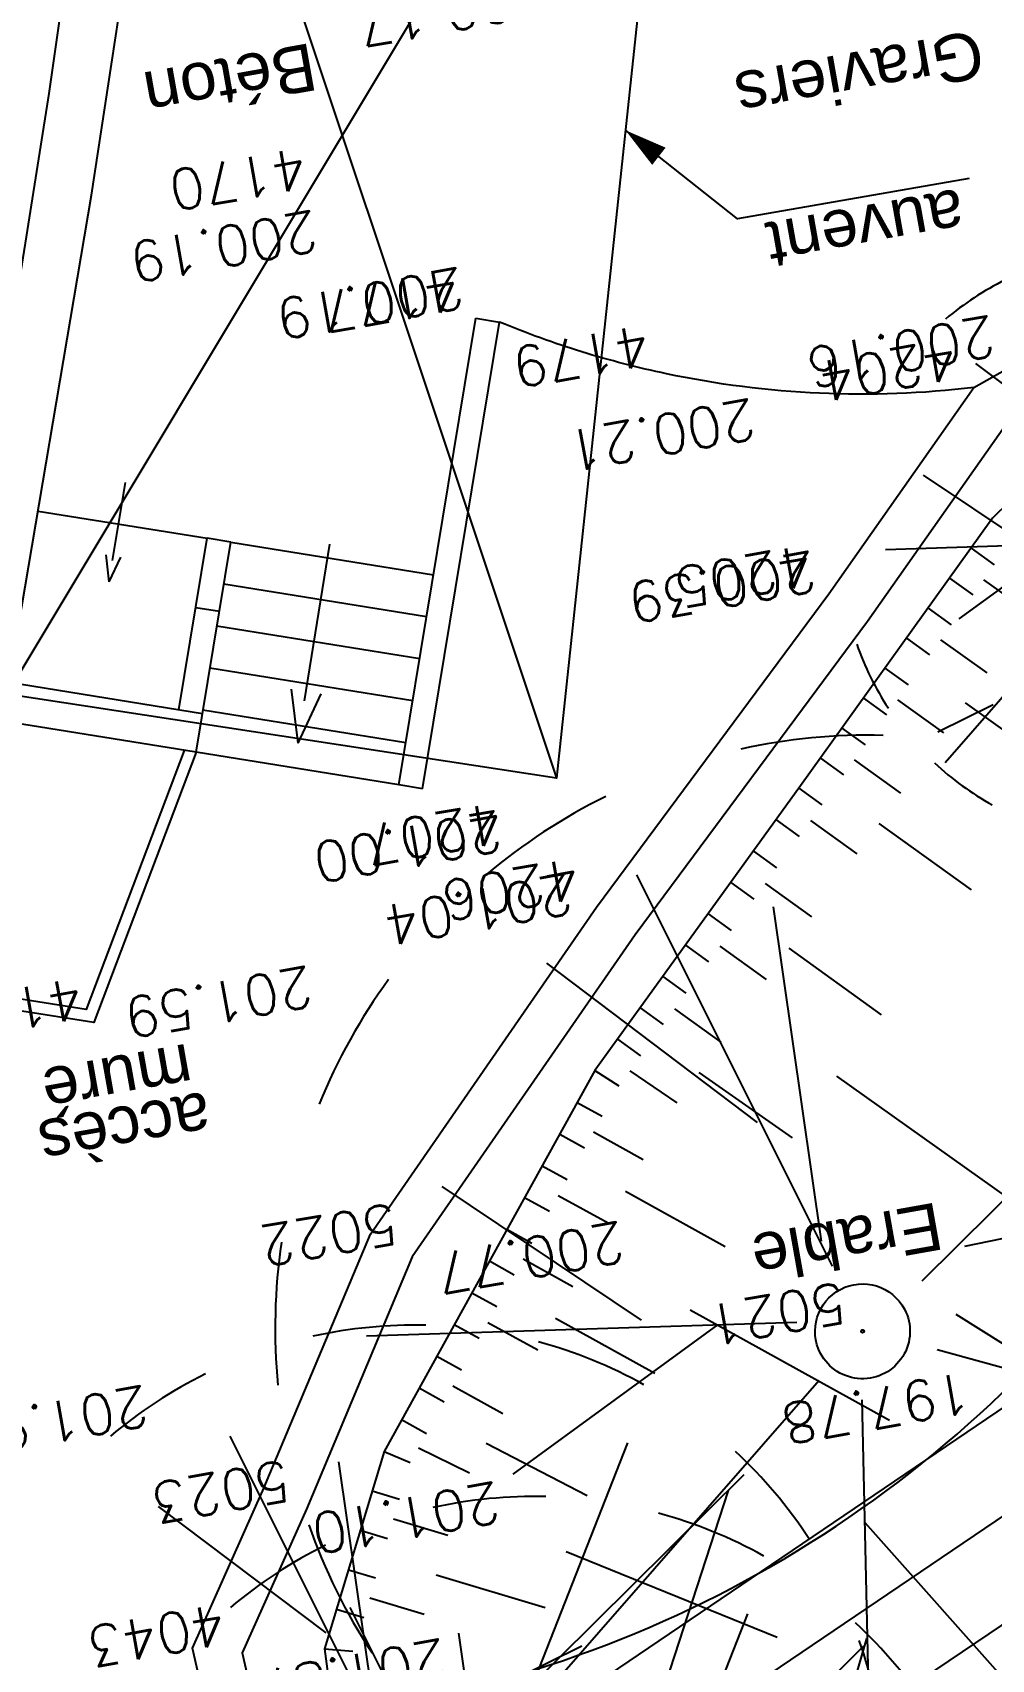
# Model space of a CAD drawing. Extents: x -2313930 to 3286427, y -3858277 to 2572692.
# Drawn here: x -325 to 483, y 6035 to 7407 of the extents above; entities that cross this region are included whole.
import ezdxf
from ezdxf.enums import TextEntityAlignment as Align
from ezdxf.lldxf.tags import DXFTag

# ---------------------------------------------------------------- set-up
doc = ezdxf.new("R2010")
doc.units = 0
doc.layers.add('_GAZELEC-RESERVATION 2', color=132, linetype='Continuous', lineweight=18)
doc.layers.add('Fond topo - P', color=252, linetype='Continuous', lineweight=50)
for name, color, linetype in [('Fond topo - BAT_ANN', 252, 'Continuous'), ('Fond topo - BAT_TXT', 252, 'Continuous'), ('Fond topo - CLO_MUR', 252, 'Continuous'), ('Fond topo - ESPACE_BOISE', 252, 'Continuous'), ('Fond topo - SOL', 252, 'Continuous'), ('Fond topo - TAL', 252, 'Continuous'), ('Fond topo - TAL_HAC', 252, 'Continuous'), ('Fond topo - VEG', 252, 'Continuous'), ('Fond topo - VEG_TXT_ESSENCE', 252, 'Continuous'), ('Fond topo - VOI_TXT', 252, 'Continuous'), ('Fond topo - Z_500', 252, 'Continuous'), ('prlm-VRD', 2, 'Continuous'), ('SA - béton balayé', 252, 'Continuous'), ('SA - EBC', 252, 'Continuous')]:
    doc.layers.add(name, color=color, linetype=linetype)
for name, color, linetype, plot in [('Fond topo - N', 252, 'Continuous', False), ('Fond topo - NCACHE', 252, 'Continuous', False), ('Fond topo - ZCACHE', 252, 'Continuous', False)]:
    doc.layers.add(name, color=color, linetype=linetype, plot=plot)
doc.styles.add('2000_ARIAL', font='arial.ttf', dxfattribs={"height": 0.400000006})
doc.styles.add('SIMPLEX', font='simplex_.ttf', dxfattribs={"height": 1.25})
tags = doc.linetypes.add('L1', pattern=[1.0000000298023224, 0.6000000238418579, -0.4000000059604645]).pattern_tags.tags
tags[6:7] = [DXFTag(74, 4), DXFTag(75, 0), DXFTag(340, '0'), DXFTag(46, 0.0), DXFTag(50, 0.0), DXFTag(44, 0.0), DXFTag(45, 0.0)]
tags[4:5] = [DXFTag(74, 4), DXFTag(75, 0), DXFTag(340, '0'), DXFTag(46, 0.0), DXFTag(50, 0.0), DXFTag(44, 0.0), DXFTag(45, 0.0)]
tags = doc.linetypes.add('L16', pattern=[0.37500001490116125, 0.300000011920929, -0.07500000298023224]).pattern_tags.tags
tags[6:7] = [DXFTag(74, 4), DXFTag(75, 0), DXFTag(340, '0'), DXFTag(46, 0.0), DXFTag(50, 0.0), DXFTag(44, 0.0), DXFTag(45, 0.0)]
tags[4:5] = [DXFTag(74, 4), DXFTag(75, 0), DXFTag(340, '0'), DXFTag(46, 0.0), DXFTag(50, 0.0), DXFTag(44, 0.0), DXFTag(45, 0.0)]

# ---------------------------------------------------------------- blocks, each defined once
blk = doc.blocks.new('ESC01')
at = {"ltscale": 2}
for p, q in [((1.338104, 0), (0, 0)), ((1.257547, 0.126415), (1.7, 0)), ((1.257547, -0.126415), (1.7, 0))]:
    blk.add_line(p, q, dxfattribs=at)
blk = doc.blocks.new('PTOPO')
at = {"layer": 'Fond topo - NCACHE', "style": 'SIMPLEX'}
blk.add_attdef('MAT', text='', height=0.34, dxfattribs=at).set_placement((0.09999999986030161, -0.09999999962747097), align=Align.TOP_LEFT)
at = {"layer": 'Fond topo - ZCACHE', "style": 'SIMPLEX'}
blk.add_attdef('ALT', (0.09999999986030161, 0.09999999962747097), '', height=0.34, dxfattribs=at)
blk = doc.blocks.new('VEG12')
at = {"ltscale": 2}
for p, q in [((0.01815258799999997, 0.057406781), (0.100441039, 0.47293725)), ((0.05749608, 0.253444298), (0.145517598, 0.414706841)), ((0.037902722, 0.15845596), (-0.06593155700000003, 0.344147082)), ((-0.158788295, 0.086017079), (-0.245985314, 0.284587218)), ((0.04981112299999996, 0.033821695), (0.391570728, 0.285894318)), ((0.143890955, 0.107467204), (0.230033352, 0.253971609)), ((0.2917471699999999, 0.208620217), (0.392372872, 0.233301274)), ((-0.05229389700000003, 0.02983962500000001), (-0.383643778, 0.204631851)), ((-0.25001839, 0.135126714), (-0.3755999820000001, 0.091127132)), ((0.122915307, -0.02992704099999999), (0.317230371, 0.05540147100000001)), ((0.057557527, -0.01766878999999999), (0.411943876, -0.08413611500000001)), ((-0.05265807700000003, -0.029192154), (-0.412380265, -0.256628677)), ((-0.09359106700000003, -0.049762263), (-0.2956446150000001, -0.04653133200000001)), ((0.184132294, -0.04763066399999999), (0.323120213, -0.192805613)), ((0.01825986499999999, -0.057372749), (0.107637982, -0.4128258760000001)), ((0.02259491799999996, -0.07955337300000001), (0.001649748999999978, -0.36183712)), ((-0.151821475, -0.09483882200000002), (-0.2999525240000001, -0.315936062)), ((0.05371548199999998, -0.188497704), (0.197263789, -0.356749422))]:
    blk.add_line(p, q, dxfattribs=at)
for start, end in [(90, 103.8461539085843), (62.30769199853572, 76.15384597947835), (117.6923078993823, 131.5384619204946), (34.61538499867542, 48.46153799321151), (145.3846149358338, 159.2307690506909), (6.923076979206323, 20.76923090842763), (173.0769230068974, 186.9230769931026), (339.2307689837768, 353.0769230207937), (200.7692310571047, 214.6153850641662), (311.5384620067885, 325.3846150013246), (228.4615380795054, 242.3076921006177), (283.8461540205217, 297.6923080014643), (256.1538460914157, 270)]:
    blk.add_arc((0, 0), 0.496982058, start, end, dxfattribs=at)
blk = doc.blocks.new('VEG14')
at = {"ltscale": 2, "flags": 128}
for points in [[(0.5, 0, -1), (-0.5, 0, -1)], [(0.016, 0, -1), (-0.016, 0, -1)]]:
    blk.add_lwpolyline(points, format="xyb", close=True, dxfattribs=at)
blk = doc.blocks.new('VEG12A')
at = {"ltscale": 2}
for p, q in [((0.01815258799999997, 0.057406781), (0.100441039, 0.47293725)), ((0.05749608, 0.253444298), (0.145517598, 0.414706841)), ((0.037902722, 0.15845596), (-0.06593155700000003, 0.344147082)), ((-0.158788295, 0.086017079), (-0.245985314, 0.284587218)), ((0.04981112299999996, 0.033821695), (0.391570728, 0.285894318)), ((0.143890955, 0.107467204), (0.230033352, 0.253971609)), ((0.2917471699999999, 0.208620217), (0.392372872, 0.233301274)), ((-0.05229389700000003, 0.02983962500000001), (-0.383643778, 0.204631851)), ((-0.25001839, 0.135126714), (-0.3755999820000001, 0.091127132)), ((0.122915307, -0.02992704099999999), (0.317230371, 0.05540147100000001)), ((-0.05265807700000003, -0.029192154), (-0.412380265, -0.256628677)), ((0.057557527, -0.01766878999999999), (0.411943876, -0.08413611500000001)), ((-0.09359106700000003, -0.049762263), (-0.2956446150000001, -0.04653133200000001)), ((0.184132294, -0.04763066399999999), (0.323120213, -0.192805613)), ((0.01825986499999999, -0.057372749), (0.107637982, -0.4128258760000001)), ((0.02259491799999996, -0.07955337300000001), (0.001649748999999978, -0.36183712)), ((-0.151821475, -0.09483882200000002), (-0.2999525240000001, -0.315936062)), ((0.05371548199999998, -0.188497704), (0.197263789, -0.356749422))]:
    blk.add_line(p, q, dxfattribs=at)
for start, end in [(90, 103.8461539085843), (62.30769199853572, 76.15384597947835), (117.6923078993823, 131.5384619204946), (34.61538499867542, 48.46153799321151), (145.3846149358338, 159.2307690506909), (6.923076979206323, 20.76923090842763), (173.0769230068974, 186.9230769931026), (200.7692310571047, 214.6153850641662), (228.4615380795054, 242.3076921006177), (283.8461540205217, 297.6923080014643), (256.1538460914157, 270)]:
    blk.add_arc((0, 0), 0.496982058, start, end, dxfattribs=at)
blk = doc.blocks.new('A$C1F970F0F')
at = {"layer": 'SA - béton balayé'}
h = blk.add_hatch(dxfattribs=at)
h.set_pattern_fill('BETON_BALAYE', color=256, scale=49.99999999999999, angle=-10.72360141139323, style=0, pattern_type=2)
h.set_pattern_definition([(349.2763985886067, (-277130161.1279894, -473864756.7787022), (117.3825536141096, 28.65896207176165), [749.9999999999999, -99.99999999999999, 250, -49.99999999999999]), (349.2763985886067, (-277130091.1375459, -473864744.5890418), (-36.75306622226226, 74.64222748057564), [150, -16.5, 299.9999999999999, -37.49999999999999]), (349.2763985886067, (-277130128.6565508, -473864719.6726964), (261.6928111209335, -15.46358973923611), [399.9999999999999, -69.99999999999999, 200, -49.99999999999999])])
edge = h.paths.add_edge_path()
edge.add_line((-3029.358420432381, 2725.663300409979), (-3176.503412120477, 2699.68824411886))
edge.add_line((-3176.503412120477, 2699.68824411886), (-3197.938926788104, 2817.762816654752))
edge.add_line((-3197.938926788104, 2817.762816654752), (-2585.414526747907, 2927.205998263748))
edge.add_line((-2585.414526747906, 2927.205998263748), (-2578.826355698741, 2888.03185968563))
edge.add_line((-2578.826355698741, 2888.03185968563), (-1904.134724859205, 2936.930201529326))
edge.add_line((-1904.134724859205, 2936.930201529326), (-556.7846852388789, 3176.476094804919))
edge.add_arc((-574.2892230096678, 3274.932131851878), 100.0000003678063, 280.0812987824421, 378.0302388281741)
edge.add_arc((1605.009413828708, 4000.887508871435), 2197.033974330638, 193.9407361550014, 198.4415558139132, ccw=False)
edge.add_line((-527.3118890800722, 3471.582166447442), (-688.4548001430187, 4457.417421807394))
edge.add_arc((-1789.293175567613, 4303.567778650573), 1111.537152553589, 7.955943186170549, 45.96465422619263)
edge.add_arc((19.33927830369248, 6251.945001042874), 1547.302139566071, 192.879059078743, 227.9674271135737, ccw=False)
edge.add_line((-1489.03695480859, 5907.060889278498), (-1560.044395075191, 6307.792480241876))
edge.add_line((-1560.044395075191, 6307.792480241875), (-1284.318385454477, 6356.528171834126))
edge.add_line((-1284.318385454477, 6356.528171834125), (-1215.319194815332, 5966.159823136683))
edge.add_arc((19.3392790080029, 6251.94500138343), 1267.302140410601, 193.0326782619799, 228.1653141634967)
edge.add_arc((-1789.293174348239, 4303.567779083163), 1391.537151259583, 7.955943178051314, 46.18746477798038, ccw=False)
edge.add_line((-411.1498586048565, 4496.172671736105), (-275.2797675438888, 3639.964293068523))
edge.add_arc((3153.449018752114, 4499.098145884332), 3534.726590138055, 194.066934089328, 205.9179933813439)
edge.add_arc((1360.60453142281, 3627.843744498979), 1541.393806160593, 205.917993299705, 223.4935397732298)
edge.add_arc((5328.644473156121, 7392.522830198402), 7011.142392459067, 223.4935397712739, 227.6166324867172)
edge.add_line((602.5175779411827, 2213.735113210599), (898.3231051051232, 2004.633868360899))
edge.add_line((898.3231051051231, 2004.633868360899), (847.6940603821262, 1728.843869632567))
edge.add_arc((1998.283496401869, 4025.384621252822), 2568.648569604794, 204.8031901930446, 243.3886814322684, ccw=False)
edge.add_arc((-512.7503180231788, 2859.286821588871), 199.9999996293523, 26.27723080957601, 100.08129874951)
edge.add_line((-547.7593932520969, 3056.198894580915), (-1889.254979973833, 2817.69386697183))
edge.add_line((-1889.254979973833, 2817.69386697183), (-1913.538162964921, 2815.933940840666))
edge.add_line((-1913.538162964921, 2815.933940840666), (-2036.659527240996, 1231.702232686619))
edge.add_line((-2036.659527240996, 1231.702232686619), (-2036.482519291774, 133.7400379066587))
edge.add_arc((-1936.482520511362, 133.7561594007732), 100.0000000799253, 180.0092369357546, 270.0092369145096)
edge.add_line((-1936.466399054336, 33.7561606747783), (-1436.448871649034, 33.83677102289278))
edge.add_line((-1436.448871649034, 33.83677102289275), (-1436.428442326689, -86.1632271734652))
edge.add_line((-1436.42844232669, -86.1632271734652), (-1936.447053287466, -86.24383772407744))
edge.add_arc((-1936.482520706155, 133.7561592480878), 219.9999998311147, 180.0092368832574, 270.00923697005237, ccw=False)
edge.add_line((-2156.482517686297, 133.7206921626651), (-2156.660235340263, 1236.084975973609))
edge.add_line((-2156.660235340263, 1236.084975973609), (-2034.581792946551, 2807.161291871891))
edge.add_line((-2034.581792946552, 2807.16129187189), (-3029.358420432381, 2725.663300409979))
at = {"layer": 'SA - EBC'}
h = blk.add_hatch(dxfattribs=at)
h.set_pattern_fill('_USER', color=256, scale=74.99999999999999, angle=-325.7236014113932, style=0, pattern_type=0)
h.set_pattern_definition([(34.27639858860678, (-277130161.1279894, -473864756.7787022), (-42.238928459823, 61.97477650275113), [])])
edge = h.paths.add_edge_path()
edge.add_line((5801.470568619522, -3162.013069131843), (4083.559282644929, -3271.123614088357))
edge.add_line((4083.559282644929, -3271.123614088356), (4014.481307725509, -3717.332461968055))
edge.add_line((4014.48130772551, -3717.332461968055), (3135.517961824245, -3810.19300101904))
edge.add_line((3135.517961824245, -3810.19300101904), (2274.245008604417, -3693.648081323564))
edge.add_line((2274.245008604417, -3693.648081323564), (1554.636776175834, -3420.099318784944))
edge.add_arc((2508.775769578408, -2315.674454232369), 1459.498372788833, 157.1868533427094, 229.1754823893534, ccw=False)
edge.add_arc((1966.013830892235, -2087.371785851423), 870.6752834691503, 94.3015183869224, 157.1868533106914, ccw=False)
edge.add_line((1900.708697991695, -1219.149067345796), (2859.239020416566, -1223.495634912559))
edge.add_arc((3100.860739749298, 1265.329539486049), 2500.526305395239, 264.4549516394795, 302.9422754293212)
edge.add_arc((4209.331858878893, -445.3369775435177), 462.1229708170858, 302.9422754305585, 376.8336969250394)
edge.add_arc((2214.122706379954, -1049.006753214115), 2546.655714682971, 16.8336969158998, 38.14703645440247)
edge.add_arc((3041.32627014761, -399.2990096244524), 1494.806919462396, 38.14703657403813, 72.97328584086019)
edge.add_line((3479.031970107599, 1029.988031775616), (2182.437305702805, 1414.38613606858))
edge.add_line((2182.437305702805, 1414.38613606858), (1056.590900019184, 1822.819186472099))
edge.add_arc((1766.412018482452, 3779.442320525911), 2081.398594438606, 212.7495497786225, 250.0603089288685, ccw=False)
edge.add_line((15.86575126143373, 2653.472571668582), (-104.0907319930869, 3091.26353710603))
edge.add_line((-104.0907319930869, 3091.26353710603), (-169.6986146466322, 3639.54836895815))
edge.add_line((-169.6986146466322, 3639.548368958149), (-35.58090533515337, 6158.014854826562))
edge.add_arc((-194.3533792400212, 7143.826589584332), 998.5156357593988, 279.1493507374978, 373.962283499627)
edge.add_arc((2392.201579171132, 7786.918955579627), 1666.786287877102, 172.6269749467245, 193.9622835974407, ccw=False)
edge.add_arc((-45.50651600643437, 8102.354993671941), 791.2455775503726, -7.373025019439765, 16.43829965925021)
edge.add_line((713.3969204091394, 8326.263765657093), (486.7428317772967, 9142.81155059313))
edge.add_line((486.7428317772967, 9142.811550593131), (1338.845530021721, 9564.23852196786))
edge.add_line((1338.845530021721, 9564.23852196786), (1632.623584095551, 8945.24637913095))
edge.add_line((1632.623584095551, 8945.246379130947), (1394.029444699765, 8829.874494032001))
edge.add_line((1394.029444699765, 8829.874494032001), (1731.997733793977, 8131.230781666551))
edge.add_arc((1233.216649704336, 7889.945865525577), 554.0766919865823, -19.640967550384175, 25.815335324856676, ccw=False)
edge.add_line((1755.055695752756, 7703.706797235046), (1558.214479468655, 6807.520788570679))
edge.add_line((1558.214479468655, 6807.52078857068), (1570.021725572625, 6609.158708993335))
edge.add_line((1570.021725572625, 6609.158708993335), (1852.913141606868, 5734.125706863067))
edge.add_line((1852.913141606869, 5734.125706863067), (2726.748207475315, 4020.986816292172))
edge.add_line((2726.748207475315, 4020.986816292172), (3802.352916265851, 4004.947770972833))
edge.add_arc((8355.58168857983, 5950.706307988518), 4951.552134169374, 203.138762427905, 230.8301436200186)
edge.add_arc((13583.66465597079, 12367.85935474512), 13228.79229856088, 230.8301435441083, 233.1638398044412)
edge.add_line((5652.622255943647, 1780.153648245416), (4998.697813068342, 1820.441475819727))
edge.add_line((4998.697813068342, 1820.441475819727), (4863.841220233488, 767.0816613875431))
edge.add_line((4863.841220233488, 767.0816613875434), (5595.355488733695, 631.185878681516))
edge.add_line((5595.355488733695, 631.1858786815158), (5852.747939948536, -2020.707044821664))
edge.add_line((5852.747939948536, -2020.707044821665), (5881.394298709887, -2966.563612924887))
edge.add_line((5881.394298709887, -2966.563612924887), (5801.470568619523, -3162.013069131842))
at = {"layer": 'Fond topo - BAT_ANN', "linetype": 'L16', "ltscale": 2, "flags": 128}
blk.add_lwpolyline([(231.4166734365224, 7968.148775199626), (122.282900995564, 6942.842970544834), (-340.8542018124522, 7013.701384659944)], dxfattribs=at)
at = {"layer": 'Fond topo - BAT_ANN', "ltscale": 2, "flags": 128}
for points in [[(-340.8542018471107, 7013.701384476933), (231.4166734365224, 7968.148775199626)], [(-198.1400144222559, 7904.298366774744), (122.282900995564, 6942.842970544834)], [(-314.8011236439556, 7168.03761309216), (-172.144092458004, 7145.109766586162)], [(-152.4111332716416, 7141.852417282543), (18.58938524842642, 7114.369203770162)], [(12.73905983603913, 7078.928041373716), (-158.2614586264938, 7106.411255064775)], [(6.888808537206842, 7043.487328263565), (-164.1117099655316, 7070.970541867451)], [(1.038557364538974, 7008.046615319096), (-169.9619611728583, 7035.52982873997)], [(-4.811693860116748, 6972.60590210011), (-175.812212437032, 7000.089115812831)], [(-10.66194515894927, 6937.165188989959), (-181.6624636963461, 6964.648402410833)]]:
    blk.add_lwpolyline(points, dxfattribs=at)
at = {"layer": 'Fond topo - BAT_TXT', "ltscale": 2, "flags": 128}
blk.add_lwpolyline([(180.4384375524858, 7489.211045944395, 0, 18.41556578874588, 0), (208.5658812541201, 7467.318166544795, 18.41556578874588, 18.41556578874588, 0)], format="xyseb", dxfattribs=at)
blk.add_lwpolyline([(470.2686640417319, 7448.698843585325), (274.906628529337, 7414.634208727132), (180.4384374609799, 7489.211045961724)], dxfattribs=at)
at = {"layer": 'Fond topo - CLO_MUR', "ltscale": 2, "flags": 128}
for points in [[(-381.2521383326296, 6749.65676103315), (-340.2216383284203, 7017.835877759582), (-269.6854312959426, 7434.611889006173), (-198.1400144222559, 7904.298366774744)], [(-381.2521383326296, 6749.65676103315), (-382.2933040661333, 6743.314794356857), (-428.0720843626862, 6747.796220048827), (-371.1762206398332, 7106.213978119066), (-305.4439066922366, 7520.297307312189), (-250.9852206335183, 7901.904301147083)], [(519.1394249430053, 7870.65566873581), (719.2318304536994, 7574.472732733214), (822.4824991698953, 7421.637915772496), (500.4160095933172, 7239.963820554039), (384.3169772687958, 7074.850401696899), (188.4308500548716, 6810.802551008756), (0.5798629199462084, 6539.066643808767), (-88.58026027055757, 6326.214509946725), (-142.7078490926474, 6205.097443695904), (-55.41878287176155, 5822.905741660599), (56.86273404000667, 5466.869533712125), (18.71478529120554, 5454.838988762215), (-94.05395660041108, 5812.420150183839), (-184.6789873738051, 6209.218240743221), (-125.2918926080458, 6342.104091646322), (-34.69961089330423, 6558.375220360288), (155.9076240411105, 6834.098178715247), (351.8887674293962, 7098.274107906256), (474.2308859751139, 7272.26630274395), (763.6296702608437, 7435.512911793719), (685.2580226707453, 7551.52103603315), (485.1656171253927, 7847.703971852735)], [(-10.66194515894927, 6937.165188989959), (54.29731260970038, 7330.687162039317)], [(9.3484487052433, 6933.949117512526), (74.29371423989664, 7327.386325934502)], [(54.29731260970038, 7330.687162039317), (74.29371427455521, 7327.386326117514)], [(-196.0345565060791, 7000.381779489818), (-172.1440923664982, 7145.109766568832)], [(-181.6624636616878, 6964.648402593845), (-152.4111332023244, 7141.852417648565)], [(-152.411133236983, 7141.852417465554), (-172.1440923664982, 7145.109766568832)], [(-181.7550893903388, 7086.886525564069), (-162.0221302490415, 7083.629176648134)], [(-176.2877895804627, 6997.208077704378), (-339.2792624819792, 7023.404077082224)], [(-181.6624636096999, 6964.648402868363), (-344.3585075849981, 6990.79692056209)], [(-181.6624636096999, 6964.648402868363), (-267.9289042487922, 6736.653059189182), (-380.5074705485747, 6754.52397805374)], [(-191.7414280618109, 6966.268294455745), (-274.4009842723108, 6747.805659355614), (-378.9950788830056, 6764.40910928172)], [(9.348448653255673, 6933.949117238009), (-10.66194515894927, 6937.165188989959)]]:
    blk.add_lwpolyline(points, dxfattribs=at)
at = {"layer": 'Fond topo - ESPACE_BOISE', "linetype": 'L1', "ltscale": 2, "flags": 128}
blk.add_lwpolyline([(5801.470568619522, -3162.013069131843), (4083.559282644929, -3271.123614088356), (4014.48130772551, -3717.332461968055), (3135.517961824245, -3810.19300101904), (2274.245008604417, -3693.648081323564), (1554.636776175834, -3420.099318784944, -0.3248648439675891), (1163.447808694293, -1749.787382690587, -0.2814891279475962), (1900.708697991695, -1219.149067345796), (2859.239020416566, -1223.495634912559, 0.1695292870025676), (4460.631470672048, -833.159289007697, 0.3340686001642133), (4651.652558133293, -311.5085830883972, 0.09326601102169153), (4216.884593398947, 524.0158635944096, 0.153138720952933), (3479.031970107599, 1029.988031775616), (2182.437305702805, 1414.38613606858), (1056.590900019184, 1822.819186472099, -0.1642525569996709), (15.86575126143373, 2653.472571668582), (-104.0907319930869, 3091.26353710603), (-169.6986146466322, 3639.548368958149), (-35.58090533515337, 6158.014854826562, 0.4390366150430304), (774.660880078399, 7384.751557306568, -0.09336270405047195), (739.1967976091219, 8000.81547627212, 0.104271961321091), (713.3969204091394, 8326.263765657093), (486.7428317772967, 9142.811550593131), (1338.845530021721, 9564.23852196786), (1632.623584095551, 8945.246379130947), (1394.029444699765, 8829.874494032001), (1731.997733793977, 8131.23078166655, -0.2009829630843761), (1755.055695752756, 7703.706797235046), (1558.214479468655, 6807.52078857068), (1570.021725572625, 6609.158708993335), (1852.913141606869, 5734.125706863067), (2726.748207475315, 4020.986816292172), (3802.352916265851, 4004.947770972833, 0.121417881002313), (5228.074839294609, 2111.882341611708, 0.01018302282179253), (5652.622255943647, 1780.153648245416), (4998.697813068342, 1820.441475819727), (4863.841220233488, 767.0816613875434), (5595.355488733695, 631.1858786815158), (5852.747939948536, -2020.707044821665), (5881.394298709887, -2966.563612924887)], format="xyb", close=True, dxfattribs=at)
at = {"layer": 'Fond topo - SOL', "linetype": 'L16', "ltscale": 2, "flags": 128}
blk.add_lwpolyline([(474.2308859751139, 7272.26630274395, -0.04080859348805646), (344.1142451621034, 7267.465319055847, -0.04080859348805612), (214.9455727972438, 7283.861774190666, -0.02307103368677205), (143.6149523264603, 7302.377338073271, -0.02307103368677236), (74.2937142052383, 7327.38632575149)], format="xyb", dxfattribs=at)
at = {"layer": 'Fond topo - TAL', "ltscale": 2, "flags": 128}
blk.add_lwpolyline([(628.0006584249462, 7297.641905738777), (489.9458806739897, 7162.172446038964), (326.5874361741029, 6934.277888681679), (154.5266645080367, 6696.18938446092), (-23.15330993292173, 6375.071069854245), (-73.29631093279454, 6208.62959467591), (-53.8234796356885, 6061.146759386321), (86.4888479495869, 5471.591119861134, 0.01722442098464425), (129.97991843764, 5248.447707122207, 0.04305158201332675), (156.6962692329145, 5165.89328581306, 0.001177569187106519), (288.7262051695561, 4854.818806213309, 0.002427729877448871), (353.7652923847066, 4704.601868587385, 0.001967021161989692), (549.0907941365347, 4264.129026357991, 0.009053492578674051), (593.1904405228829, 4170.316842733927, 0.02150890567281686), (636.5964601363955, 4090.965983886839, 0.003755858169683042), (915.1790338134194, 3637.676007459706, 0.006031040945216099), (1083.48216712083, 3375.471667268685, 0.00802460262229775)], format="xyb", dxfattribs=at)
at = {"layer": 'Fond topo - TAL_HAC', "ltscale": 2}
for p, q in [((471.7949424109354, 7136.850828604695), (491.3011750679258, 7122.868450752263)), ((453.6440041534286, 7111.529211074588), (473.1502367133656, 7097.546833335323)), ((482.2257059138659, 7110.207642228971), (521.2381710788054, 7082.242886362758)), ((435.4930659132508, 7086.207593635987), (454.9992984558586, 7072.225215805217)), ((417.3421275586908, 7060.885976219047), (436.8483602156811, 7046.903598366615)), ((445.9238293815228, 7059.564407077251), (484.936294610232, 7031.599651672899)), ((399.191189301184, 7035.564358688939), (418.697421861121, 7021.581980949675)), ((381.0402510610062, 7010.242741250338), (400.546483603614, 6996.260363419568)), ((409.6219527347973, 7008.921171947193), (448.6344179517245, 6980.956416355497)), ((466.7853561919022, 7006.278033794099), (544.8102866028803, 6950.348522615039)), ((362.8893128208284, 6984.921123811738), (382.3955453634364, 6970.938745980967)), ((344.7383745404451, 6959.599506285962), (364.2446071003822, 6945.617128546698)), ((373.3200762544419, 6958.27793706999), (412.3325414311633, 6930.313181391121)), ((326.5874361741029, 6934.277888681679), (346.06664572723, 6920.257888885441)), ((307.4695727235113, 6907.823610348352), (326.9216866559231, 6893.766041014795)), ((336.4941661655827, 6907.011964812858), (375.4255077971483, 6878.934382388683)), ((393.8790246342587, 6904.623781933488), (471.8229130039879, 6848.581384876938)), ((288.3517092105252, 6881.369332311207), (307.8038230791673, 6867.311762515787)), ((269.2338456684278, 6854.915053995209), (288.6859595488518, 6840.857484387133)), ((298.244891362536, 6854.084623394876), (337.1491192550953, 6825.969484248568)), ((250.1159821034539, 6828.460775683545), (269.5680960636017, 6814.403205870795)), ((230.9981185786858, 6802.006497459054), (250.4502325506155, 6787.948927833649)), ((260.0091642727939, 6801.17606685872), (298.9133921480243, 6773.060927620907)), ((318.0312556901215, 6799.515205936904), (395.8397113372943, 6743.284927291262)), ((211.8802551052177, 6775.552219130061), (231.3323690085181, 6761.494649517652)), ((192.7623915631202, 6749.097940814065), (212.2145054435441, 6735.040371205988)), ((221.7734372745576, 6748.267510305236), (260.6776650582819, 6720.152371084751)), ((173.6445280154755, 6722.643662593906), (193.096641918776, 6708.586092981497)), ((154.5266645080367, 6696.18938446092), (174.789278673097, 6683.327562437721)), ((183.9429603614485, 6695.956827555021), (223.6756854137299, 6669.025237357134)), ((242.1766752360061, 6694.588804220942), (320.8225343034122, 6639.535840148593)), ((358.3311228491208, 6691.410383809267), (514.7898671886097, 6580.123990629655)), ((139.7199999770703, 6669.429524680199), (160.7197073478962, 6657.810045924994)), ((124.913335418368, 6642.669665378669), (145.9130428515884, 6631.050186327285)), ((153.316375056763, 6644.430116086884), (195.3157898261511, 6621.191158097285)), ((110.1066708874016, 6615.909805597948), (131.1063782582278, 6604.290326842743)), ((95.30000644308166, 6589.149946274756), (116.29971376192, 6577.530467245033)), ((123.7030460017531, 6590.910397187646), (165.70246095484, 6567.671439542406)), ((180.5091254164893, 6594.431298957104), (264.5079550079406, 6547.953383631439)), ((80.49334179773314, 6562.390086515697), (101.4930491914354, 6550.770607756159)), ((65.68667723903081, 6535.630227214166), (86.68638467225128, 6524.010748162782)), ((94.08971695160244, 6537.390677813547), (136.0891316814723, 6514.151720115793)), ((50.88001274272324, 6508.870367616457), (71.87972019327276, 6497.250888656578)), ((234.8946258662842, 6494.43366427467), (402.8922851060338, 6401.477833423)), ((458.8410761559865, 6490.800912072081), (783.8148709905385, 6286.232994940066)), ((36.07334824641521, 6482.110508018747), (57.07305564011767, 6470.491029259209)), ((64.47638789659231, 6483.870958914307), (106.4758027408443, 6460.632001194891)), ((121.2824670936586, 6487.391860535413), (205.281296741957, 6440.913945009407)), ((21.26668365305432, 6455.350648534205), (42.26639099476915, 6443.731169500151)), ((6.460019156746739, 6428.590788936495), (27.45972655044898, 6416.971310176958)), ((34.86305882980014, 6430.351239827723), (76.86247355966998, 6407.11228212997)), ((-8.34664532223178, 6401.830929430292), (12.65306199660631, 6390.211450400569)), ((62.92265138511061, 6382.05923008136), (148.1277594058666, 6337.831528728492)), ((-23.15330993292173, 6375.071069854245), (-1.038523630255213, 6365.747110026049)), ((5.807269137422736, 6377.979280221974), (48.9828292278803, 6357.006178124256)), ((-33.1819101624294, 6341.782774937916), (-10.20209589822912, 6334.85975968794)), ((-15.21639601298307, 6318.215612229775), (30.74323241836441, 6304.36958184299)), ((-43.21051030043145, 6308.494480004258), (-20.23069615061331, 6301.571464775942)), ((130.3808242689149, 6290.610377527964), (308.2753660659496, 6218.377891895364)), ((-53.2391104904209, 6275.206184796082), (-30.25929628861536, 6268.283169842285)), ((20.71463228036259, 6271.081286909332), (112.6338890917573, 6243.389226240264)), ((-35.27359645535671, 6251.639022109604), (10.68603203352563, 6237.792991901497)), ((-63.26771074280509, 6241.917889884086), (-40.28789647860481, 6234.99487463411)), ((-73.29631093279454, 6208.62959467591), (-49.37436201076275, 6206.695593003414))]:
    blk.add_line(p, q, dxfattribs=at)
at = {"layer": 'Fond topo - BAT_ANN', "ltscale": 2}
for p, xscale, yscale, zscale, rotation in [((-241.0785242575055, 7192.247222207078), 49.99999999999996, 49.99999999999996, 99.99999999999997, 260.4308152114357), ((-68.94230507956331, 7140.099664010313), 99.99999999999999, 99.99999999999999, 99.99999999999999, 260.8663625524406)]:
    blk.add_blockref('ESC01', p, dxfattribs=dict(at, xscale=xscale, yscale=yscale, zscale=zscale, rotation=rotation))
at = {"layer": 'Fond topo - P', "ltscale": 2}
ref = blk.add_blockref('PTOPO', (118.9079359694554, 7632.386889236196), dxfattribs=dict(at, xscale=99.99999999999994, yscale=99.99999999999994, zscale=99.99999999999994, rotation=190.0656205306617))
ref.add_attrib('MAT', '4188', dxfattribs={"layer": 'Fond topo - N', "color": 0, "ltscale": 2, "height": 33.99999999999999, "rotation": 190.0656204987762, "style": 'SIMPLEX'}).set_placement((107.3140941375557, 7640.485211986555), align=Align.TOP_LEFT)
ref.add_attrib('ALT', '200.17', (110.8096132234286, 7620.793047427172), dxfattribs={"layer": 'Fond topo - Z_500', "color": 0, "ltscale": 2, "height": 33.99999999999999, "rotation": 190.0656204987762, "style": 'SIMPLEX'})
ref = blk.add_blockref('PTOPO', (-74.07164012847466, 7433.226063136005), dxfattribs=dict(at, xscale=99.99999999999994, yscale=99.99999999999994, zscale=99.99999999999994, rotation=190.0656205306617))
ref.add_attrib('MAT', '4170', dxfattribs={"layer": 'Fond topo - N', "color": 0, "ltscale": 2, "height": 33.99999999999999, "rotation": 190.0656204987762, "style": 'SIMPLEX'}).set_placement((-85.66548201236219, 7441.324385611846), align=Align.TOP_LEFT)
ref.add_attrib('ALT', '200.19', (-82.16996286895414, 7421.632221231143), dxfattribs={"layer": 'Fond topo - Z_500', "color": 0, "ltscale": 2, "height": 33.99999999999999, "rotation": 190.0656204987762, "style": 'SIMPLEX'})
ref = blk.add_blockref('PTOPO', (54.29731260970038, 7330.687162039317), dxfattribs=dict(at, xscale=99.99999999999994, yscale=99.99999999999994, zscale=99.99999999999994, rotation=190.0656205306617))
ref.add_attrib('MAT', '4177', dxfattribs={"layer": 'Fond topo - N', "color": 0, "ltscale": 2, "height": 33.99999999999999, "rotation": 190.0656204987762, "style": 'SIMPLEX'}).set_placement((42.70347074314236, 7338.785484606664), align=Align.TOP_LEFT)
ref.add_attrib('ALT', '200.19', (41.21393002171703, 7373.593066309565), dxfattribs={"layer": 'Fond topo - Z_500', "color": 0, "ltscale": 2, "height": 33.99999999999999, "rotation": 190.0656204987762, "style": 'SIMPLEX'})
ref = blk.add_blockref('PTOPO', (474.2308859751139, 7272.26630274395), dxfattribs=dict(at, xscale=99.99999999999994, yscale=99.99999999999994, zscale=99.99999999999994, rotation=190.0656205306617))
ref.add_attrib('MAT', '4204', dxfattribs={"layer": 'Fond topo - N', "color": 0, "ltscale": 2, "height": 33.99999999999999, "rotation": 190.0656204987762, "style": 'SIMPLEX'}).set_placement((462.6370441432142, 7280.36462549431), align=Align.TOP_LEFT)
ref.add_attrib('ALT', '200.16', (488.8928596806762, 7333.014342757714), dxfattribs={"layer": 'Fond topo - Z_500', "color": 0, "ltscale": 2, "height": 33.99999999999999, "rotation": 190.0656204987762, "style": 'SIMPLEX'})
ref = blk.add_blockref('PTOPO', (214.9455727972438, 7283.861774190666), dxfattribs=dict(at, xscale=99.99999999999994, yscale=99.99999999999994, zscale=99.99999999999994, rotation=190.0656205306617))
ref.add_attrib('MAT', '4179', dxfattribs={"layer": 'Fond topo - N', "color": 0, "ltscale": 2, "height": 33.99999999999999, "rotation": 190.0656204987762, "style": 'SIMPLEX'}).set_placement((203.3517309708916, 7291.960096845185), align=Align.TOP_LEFT)
ref.add_attrib('ALT', '200.21', (286.9255025448674, 7262.983924403794), dxfattribs={"layer": 'Fond topo - Z_500', "color": 0, "ltscale": 2, "height": 33.99999999999999, "rotation": 190.0656204987762, "style": 'SIMPLEX'})
ref = blk.add_blockref('PTOPO', (351.8887674293962, 7098.274107906256), dxfattribs=dict(at, xscale=99.99999999999994, yscale=99.99999999999994, zscale=99.99999999999994, rotation=190.0656205306617))
ref.add_attrib('MAT', '4205', dxfattribs={"layer": 'Fond topo - N', "color": 0, "ltscale": 2, "height": 33.99999999999999, "rotation": 190.0656204987762, "style": 'SIMPLEX'}).set_placement((340.2949255974966, 7106.372430656615), align=Align.TOP_LEFT)
ref.add_attrib('ALT', '200.39', (338.0938879264593, 7134.514704889429), dxfattribs={"layer": 'Fond topo - Z_500', "color": 0, "ltscale": 2, "height": 33.99999999999999, "rotation": 190.0656204987762, "style": 'SIMPLEX'})
ref = blk.add_blockref('PTOPO', (90.86081423597147, 6881.058939043046), dxfattribs=dict(at, xscale=99.99999999999994, yscale=99.99999999999994, zscale=99.99999999999994, rotation=190.0656205306617))
ref.add_attrib('MAT', '4207', dxfattribs={"layer": 'Fond topo - N', "color": 0, "ltscale": 2, "height": 33.99999999999999, "rotation": 190.0656204987762, "style": 'SIMPLEX'}).set_placement((79.2669724040718, 6889.157261793405), align=Align.TOP_LEFT)
ref.add_attrib('ALT', '201.00', (73.18744366332749, 6915.588442501378), dxfattribs={"layer": 'Fond topo - Z_500', "color": 0, "ltscale": 2, "height": 33.99999999999999, "rotation": 190.0656204987762, "style": 'SIMPLEX'})
ref = blk.add_blockref('PTOPO', (155.9076240757688, 6834.098178898259), dxfattribs=dict(at, xscale=99.99999999999994, yscale=99.99999999999994, zscale=99.99999999999994, rotation=190.0656205306617))
ref.add_attrib('MAT', '4206', dxfattribs={"layer": 'Fond topo - N', "color": 0, "ltscale": 2, "height": 33.99999999999999, "rotation": 190.0656204987762, "style": 'SIMPLEX'}).set_placement((144.3137822092108, 6842.196501465606), align=Align.TOP_LEFT)
ref.add_attrib('ALT', '201.04', (132.6154017061858, 6862.780090967485), dxfattribs={"layer": 'Fond topo - Z_500', "color": 0, "ltscale": 2, "height": 33.99999999999999, "rotation": 190.0656204987762, "style": 'SIMPLEX'})
ref = blk.add_blockref('PTOPO', (-262.9972221216049, 6733.211039311451), dxfattribs=dict(at, xscale=99.99999999999994, yscale=99.99999999999994, zscale=99.99999999999994, rotation=190.0656205306617))
ref.add_attrib('MAT', '4172', dxfattribs={"layer": 'Fond topo - N', "color": 0, "ltscale": 2, "height": 33.99999999999999, "rotation": 190.0656204987762, "style": 'SIMPLEX'}).set_placement((-274.5910639881631, 6741.309361878798), align=Align.TOP_LEFT)
ref.add_attrib('ALT', '201.59', (-86.61020800347501, 6784.491177759464), dxfattribs={"layer": 'Fond topo - Z_500', "color": 0, "ltscale": 2, "height": 33.99999999999999, "rotation": 190.0656204987762, "style": 'SIMPLEX'})
ref = blk.add_blockref('PTOPO', (2.194370906080621, 6542.920961857292), dxfattribs=dict(at, xscale=99.99999999999994, yscale=99.99999999999994, zscale=99.99999999999994, rotation=190.0656205306617))
ref.add_attrib('MAT', '5022', dxfattribs={"layer": 'Fond topo - N', "color": 0, "ltscale": 2, "height": 33.99999999999999, "rotation": 190.0656204987762, "style": 'SIMPLEX'}).set_placement((-9.399470925819287, 6551.019284607652), align=Align.TOP_LEFT)
ref.add_attrib('ALT', '200.77', (176.4217749298746, 6569.069074242499), dxfattribs={"layer": 'Fond topo - Z_500', "color": 0, "ltscale": 2, "height": 33.99999999999999, "rotation": 190.0656204987762, "style": 'SIMPLEX'})
ref = blk.add_blockref('PTOPO', (380.2541294664103, 6476.322915766892), dxfattribs=dict(at, xscale=99.99999999999994, yscale=99.99999999999994, zscale=99.99999999999994, rotation=190.0656205306617))
ref.add_attrib('MAT', '5021', dxfattribs={"layer": 'Fond topo - N', "color": 0, "ltscale": 2, "height": 33.99999999999999, "rotation": 190.0656204987762, "style": 'SIMPLEX'}).set_placement((368.6602876171813, 6484.421238425745), align=Align.TOP_LEFT)
ref.add_attrib('ALT', '197.78', (468.0571700617669, 6442.167372070545), dxfattribs={"layer": 'Fond topo - Z_500', "color": 0, "ltscale": 2, "height": 33.99999999999999, "rotation": 190.0656204987762, "style": 'SIMPLEX'})
ref = blk.add_blockref('PTOPO', (-394.1574578862151, 6368.035730590207), dxfattribs=dict(at, xscale=99.99999999999994, yscale=99.99999999999994, zscale=99.99999999999994, rotation=190.0656205306617))
ref.add_attrib('MAT', '4044', dxfattribs={"layer": 'Fond topo - N', "color": 0, "ltscale": 2, "height": 33.99999999999999, "rotation": 190.0656204987762, "style": 'SIMPLEX'}).set_placement((-405.7512997527731, 6376.134053157554), align=Align.TOP_LEFT)
ref.add_attrib('ALT', '201.93', (-224.9862375210857, 6430.767521164154), dxfattribs={"layer": 'Fond topo - Z_500', "color": 0, "ltscale": 2, "height": 33.99999999999999, "rotation": 190.0656204987762, "style": 'SIMPLEX'})
ref = blk.add_blockref('PTOPO', (-88.58026027055757, 6326.214509946725), dxfattribs=dict(at, xscale=99.99999999999994, yscale=99.99999999999994, zscale=99.99999999999994, rotation=190.0656205306617))
ref.add_attrib('MAT', '5023', dxfattribs={"layer": 'Fond topo - N', "color": 0, "ltscale": 2, "height": 33.99999999999999, "rotation": 190.0656204987762, "style": 'SIMPLEX'}).set_placement((-100.1741021197865, 6334.312832605578), align=Align.TOP_LEFT)
ref.add_attrib('ALT', '201.10', (71.56795938162759, 6349.508019893882), dxfattribs={"layer": 'Fond topo - Z_500', "color": 0, "ltscale": 2, "height": 33.99999999999999, "rotation": 190.0656204987762, "style": 'SIMPLEX'})
ref = blk.add_blockref('PTOPO', (-142.7078490926474, 6205.097443695904), dxfattribs=dict(at, xscale=99.99999999999994, yscale=99.99999999999994, zscale=99.99999999999994, rotation=190.0656205306617))
ref.add_attrib('MAT', '4043', dxfattribs={"layer": 'Fond topo - N', "color": 0, "ltscale": 2, "height": 33.99999999999999, "rotation": 190.0656204987762, "style": 'SIMPLEX'}).set_placement((-154.3016909245471, 6213.195766446263), align=Align.TOP_LEFT)
ref.add_attrib('ALT', '201.87', (26.39912036133001, 6217.187222270823), dxfattribs={"layer": 'Fond topo - Z_500', "color": 0, "ltscale": 2, "height": 33.99999999999999, "rotation": 190.0656204987762, "style": 'SIMPLEX'})
at = {"layer": 'Fond topo - VEG', "ltscale": 2, "zscale": 99.99999999999997}
for name, p, xscale, yscale, rotation in [('VEG12A', (611.2948198472678, 7138.73605628267), 503.1999999999997, 503.1999999999997, 192.432705982593), ('VEG12', (385.2013515535506, 6478.935896918442), 1006.399999999999, 1006.399999999999, 192.432705982593), ('VEG12', (933.3704791671174, 6336.378991517724), 799.9999999999998, 799.9999999999998, 192.432705982593), ('VEG12A', (2.380033626132217, 6083.923203961451), 799.9999999999998, 799.9999999999998, 192.432705982593), ('VEG14', (380.2541294664103, 6476.322915766892), 80, 80, 207.8417380991697), ('VEG12', (103.5129825261378, 5939.437474943971), 799.9999999999998, 799.9999999999998, 192.432705982593)]:
    blk.add_blockref(name, p, dxfattribs=dict(at, xscale=xscale, yscale=yscale, rotation=rotation))
at = {"layer": 'Fond topo - BAT_TXT', "style": '2000_ARIAL'}
for s, p in [('auvent', (462.0708596120814, 7440.126743648947)), ('muré', (-188.5586840153499, 6719.184072043818)), ('accès', (-173.1378582428106, 6678.591177162063))]:
    blk.add_text(s, height=39.99999999999999, rotation=190.0656205486628, dxfattribs=at).set_placement(p)
at = {"layer": 'Fond topo - VEG_TXT_ESSENCE', "style": '2000_ARIAL'}
blk.add_text('Erable', height=39.99999999999999, rotation=190.0656205035111, dxfattribs=at).set_placement((443.2970808974636, 6585.318033758907))
at = {"layer": 'Fond topo - VOI_TXT', "style": '2000_ARIAL'}
for s, p in [('Béton', (-84.50385125614343, 7563.047090389978)), ('Graviers', (478.1729662496762, 7573.889358935163))]:
    blk.add_text(s, height=39.99999999999999, rotation=190.0656205035111, dxfattribs=at).set_placement(p)

msp = doc.modelspace()

# ---------------------------------------------------------------- linework, layer by layer
at = {"layer": '_GAZELEC-RESERVATION 2'}
msp.add_circle((486248.4803309143, -227485.9628347494), 2800178.148749841, dxfattribs=at)

# ---------------------------------------------------------------- block references
at = {"layer": 'prlm-VRD'}
msp.add_blockref('A$C1F970F0F', (-5.729869075061288, -165.0016201740946), dxfattribs=at)

doc.saveas('drawing.dxf')
